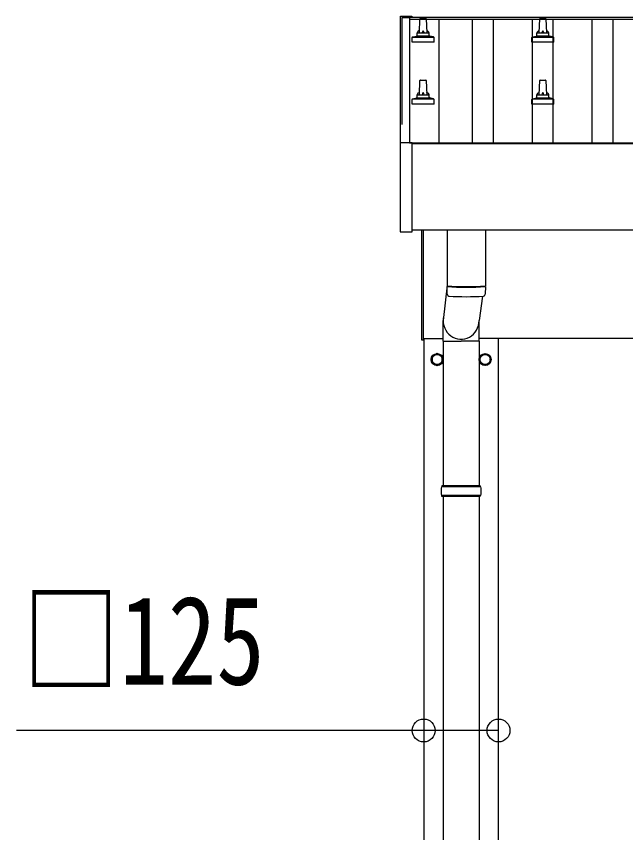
# Model space of a CAD drawing. Units: millimetres, scale not verified. Extents: x -18922 to 18922, y -13365 to 13365.
# Drawn here: x -16765 to -15748, y -6488 to -5124 of the extents above; entities that cross this region are included whole.
import ezdxf
from ezdxf.enums import TextEntityAlignment as Align

# ---------------------------------------------------------------- set-up
doc = ezdxf.new("R2010")
doc.units = ezdxf.units.MM
doc.header["$LTSCALE"] = 50
for name, color, linetype in [('0-5_YKK_13', 4, 'Continuous'), ('0-6_YKK_A1', 4, 'Continuous'), ('0-7_YKK_D', 6, 'Continuous')]:
    doc.layers.add(name, color=color, linetype=linetype)
doc.styles.add('ＭＳ ゴシック', font='')
doc.styles.get('ＭＳ ゴシック').set_extended_font_data('MS Gothic')

msp = doc.modelspace()

# ---------------------------------------------------------------- linework, layer by layer
at = {"layer": '0-5_YKK_13'}
for p, q in [((-16124.21, -5124.39), (-16124.21, -5124.99)), ((-16124.21, -5124.99), (-16124.21, -5335.66)), ((-16123.21, -5123.87), (-16105.21, -5123.87)), ((-16104.21, -5124.99), (-16104.21, -5124.39)), ((-16104.21, -5125.05), (-16104.21, -5124.99)), ((-16091.91, -5151.57), (-16091.18, -5128.05)), ((-16090.18, -5127.07), (-16081.64, -5127.07)), ((-16080.64, -5128.05), (-16079.91, -5151.57)), ((-15891.91, -5151.57), (-15891.18, -5128.05)), ((-15890.18, -5127.07), (-15881.64, -5127.07)), ((-15880.64, -5128.05), (-15879.91, -5151.57)), ((-16103.4, -5158.39), (-16096.68, -5156.76)), ((-16096.29, -5156.57), (-16075.53, -5156.57)), ((-16095.91, -5155.79), (-16095.91, -5151.57)), ((-16094.91, -5151.57), (-16076.91, -5151.57)), ((-16075.91, -5155.79), (-16075.91, -5151.57)), ((-16068.43, -5158.39), (-16075.15, -5156.76)), ((-15903.4, -5158.39), (-15896.68, -5156.76)), ((-15896.29, -5156.57), (-15875.53, -5156.57)), ((-15895.91, -5155.79), (-15895.91, -5151.57)), ((-15894.91, -5151.57), (-15876.91, -5151.57)), ((-15875.91, -5155.79), (-15875.91, -5151.57)), ((-15868.43, -5158.39), (-15875.15, -5156.76)), ((-16104.16, -5167.07), (-16104.16, -5159.36)), ((-16067.66, -5167.07), (-16104.16, -5167.07)), ((-16103.78, -5158.57), (-16068.04, -5158.57)), ((-16067.66, -5167.07), (-16067.66, -5159.36)), ((-15904.16, -5167.07), (-15904.16, -5159.36)), ((-15867.66, -5167.07), (-15904.16, -5167.07)), ((-15903.78, -5158.57), (-15868.04, -5158.57)), ((-15867.66, -5167.07), (-15867.66, -5159.36)), ((-16091.91, -5254.91), (-16091.18, -5231.38)), ((-16090.18, -5230.41), (-16081.64, -5230.41)), ((-16080.64, -5231.38), (-16079.91, -5254.91)), ((-15891.91, -5254.91), (-15891.18, -5231.38)), ((-15890.18, -5230.41), (-15881.64, -5230.41)), ((-15880.64, -5231.38), (-15879.91, -5254.91)), ((-16104.16, -5270.41), (-16104.16, -5262.69)), ((-16103.78, -5261.91), (-16068.04, -5261.91)), ((-16103.4, -5261.72), (-16096.68, -5260.09)), ((-16096.29, -5259.91), (-16075.53, -5259.91)), ((-16095.91, -5259.12), (-16095.91, -5254.91)), ((-16094.91, -5254.91), (-16076.91, -5254.91)), ((-16075.91, -5259.12), (-16075.91, -5254.91)), ((-16068.43, -5261.72), (-16075.15, -5260.09)), ((-16067.66, -5270.41), (-16067.66, -5262.69)), ((-15904.16, -5270.41), (-15904.16, -5262.69)), ((-15903.78, -5261.91), (-15868.04, -5261.91)), ((-15903.4, -5261.72), (-15896.68, -5260.09)), ((-15896.29, -5259.91), (-15875.53, -5259.91)), ((-15895.91, -5259.12), (-15895.91, -5254.91)), ((-15894.91, -5254.91), (-15876.91, -5254.91)), ((-15875.91, -5259.12), (-15875.91, -5254.91)), ((-15868.43, -5261.72), (-15875.15, -5260.09)), ((-15867.66, -5270.41), (-15867.66, -5262.69)), ((-16067.66, -5270.41), (-16104.16, -5270.41)), ((-15867.66, -5270.41), (-15904.16, -5270.41)), ((-16124.21, -5335.66), (-16124.21, -5483.66)), ((-16123.21, -5335.16), (-16123.71, -5335.16)), ((-16105.21, -5335.16), (-16123.21, -5335.16)), ((-16104.71, -5335.16), (-16105.21, -5335.16)), ((-16104.21, -5483.66), (-16104.21, -5335.66)), ((-16123.71, -5484.16), (-16104.71, -5484.16)), ((-16087.91, -5665), (-16087.91, -5481.53)), ((-16085.91, -5481.53), (-16085.91, -5665)), ((-16045.91, -5481.53), (-16045.91, -5574.51)), ((-15981.91, -5481.53), (-15981.91, -5574.51)), ((-16045.91, -5573.26), (-16052.47, -5632.12)), ((-16045.71, -5588.49), (-16045.94, -5575.51)), ((-16041.44, -5574.79), (-16041.42, -5575.79)), ((-15986.39, -5574.79), (-15986.4, -5575.79)), ((-15981.88, -5575.51), (-15982.11, -5588.49)), ((-15986.94, -5591.76), (-15992.35, -5632.12)), ((-16052.56, -5666.78), (-16052.56, -5632.12)), ((-15992.26, -5666.78), (-15992.26, -5632.12)), ((-16085.91, -5665), (-16087.91, -5665)), ((-16052.56, -5666.78), (-16022.41, -5666.78)), ((-16052.41, -5666.78), (-16052.41, -5908.5)), ((-15992.26, -5666.78), (-16022.41, -5666.78)), ((-15992.41, -5666.78), (-15992.41, -5908.5)), ((-16053.81, -5697.25), (-16053.91, -5697.25)), ((-16053.81, -5697.75), (-16053.91, -5697.75)), ((-15991.01, -5697.25), (-15990.91, -5697.25)), ((-15991.01, -5697.75), (-15990.91, -5697.75)), ((-15989.41, -5910.5), (-16055.41, -5910.5)), ((-15990.41, -5908.5), (-16054.41, -5908.5)), ((-16054.41, -5908.5), (-16054.41, -5910.5)), ((-15990.41, -5908.5), (-15990.41, -5910.5)), ((-15989.41, -5924.5), (-16055.41, -5924.5)), ((-16054.41, -5926.5), (-16054.41, -5924.5)), ((-15990.41, -5926.5), (-16054.41, -5926.5)), ((-16052.41, -5926.5), (-16052.41, -6858.5)), ((-15992.41, -5926.5), (-15992.41, -6858.5)), ((-15990.41, -5926.5), (-15990.41, -5924.5))]:
    msp.add_line(p, q, dxfattribs=at)
for points in [[(-16124.21, -5124.39), (-16124.18, -5124.2), (-16124.1, -5124.07), (-16124.01, -5123.99), (-16123.93, -5123.93), (-16123.85, -5123.9), (-16123.8, -5123.89), (-16123.76, -5123.89), (-16123.72, -5123.88), (-16123.53, -5123.87), (-16123.35, -5123.87), (-16123.21, -5123.87)], [(-16105.21, -5123.87), (-16105.02, -5123.87), (-16104.85, -5123.87), (-16104.71, -5123.88), (-16104.64, -5123.89), (-16104.58, -5123.9), (-16104.49, -5123.94), (-16104.36, -5124.04), (-16104.27, -5124.17), (-16104.26, -5124.19)]]:
    msp.add_lwpolyline(points, dxfattribs=at)
for points in [[(-16062.41, -5687.69), (-16070.91, -5692.59), (-16070.91, -5702.41), (-16062.41, -5707.31), (-16053.91, -5702.41), (-16053.91, -5692.59)], [(-15982.41, -5687.69), (-15973.91, -5692.59), (-15973.91, -5702.41), (-15982.41, -5707.31), (-15990.91, -5702.41), (-15990.91, -5692.59)]]:
    msp.add_lwpolyline(points, close=True, dxfattribs=at)
for centre, radius in [((-16062.41, -5697.5), 10), ((-16062.41, -5697.5), 8.5), ((-15982.41, -5697.5), 10), ((-15982.41, -5697.5), 8.5)]:
    msp.add_circle(centre, radius, dxfattribs=at)
for centre, radius, start, end in [((-16104.71, -5124.39), 0.499, 0.00068, 23.5008), ((-16090.18, -5128.07), 1, 90, 178.60509), ((-16081.64, -5128.07), 1, 1.39491, 90), ((-15890.18, -5128.07), 1, 90, 178.60509), ((-15881.64, -5128.07), 1, 1.39491, 90), ((-16096.91, -5155.79), 1, 283.62699, 0), ((-16091.83, -5152.21), 4.13, 90, 171.17633), ((-16094.91, -5152.57), 1, 90, 180), ((-16082.58, -5151.57), 4.83, 133.60282, 180), ((-16089.24, -5151.57), 4.83, 0, 46.39718), ((-16080, -5152.21), 4.13, 8.82367, 90), ((-16076.91, -5152.57), 1, 0, 90), ((-16074.91, -5155.79), 1, 180, 256.37301), ((-15896.91, -5155.79), 1, 283.62699, 0), ((-15891.83, -5152.21), 4.13, 90, 171.17633), ((-15894.91, -5152.57), 1, 90, 180), ((-15882.58, -5151.57), 4.83, 133.60282, 180), ((-15889.24, -5151.57), 4.83, 0, 46.39718), ((-15880, -5152.21), 4.13, 8.82367, 90), ((-15876.91, -5152.57), 1, 0, 90), ((-15874.91, -5155.79), 1, 180, 256.37301), ((-16103.16, -5159.36), 1, 103.62699, 180), ((-16068.66, -5159.36), 1, 0, 76.37301), ((-15903.16, -5159.36), 1, 103.62699, 180), ((-15868.66, -5159.36), 1, 0, 76.37301), ((-16090.18, -5231.41), 1, 90, 178.60509), ((-16081.64, -5231.41), 1, 1.39491, 90), ((-15890.18, -5231.41), 1, 90, 178.60509), ((-15881.64, -5231.41), 1, 1.39491, 90), ((-16091.83, -5255.54), 4.13, 90, 171.17633), ((-16082.58, -5254.91), 4.83, 133.60282, 180), ((-16089.24, -5254.91), 4.83, 0, 46.39718), ((-16080, -5255.54), 4.13, 8.82367, 90), ((-15891.83, -5255.54), 4.13, 90, 171.17633), ((-15882.58, -5254.91), 4.83, 133.60282, 180), ((-15889.24, -5254.91), 4.83, 0, 46.39718), ((-15880, -5255.54), 4.13, 8.82367, 90), ((-16103.16, -5262.69), 1, 103.62699, 180), ((-16096.91, -5259.12), 1, 283.62699, 0), ((-16094.91, -5255.91), 1, 90, 180), ((-16076.91, -5255.91), 1, 0, 90), ((-16074.91, -5259.12), 1, 180, 256.37301), ((-16068.66, -5262.69), 1, 0, 76.37301), ((-15903.16, -5262.69), 1, 103.62699, 180), ((-15896.91, -5259.12), 1, 283.62699, 0), ((-15894.91, -5255.91), 1, 90, 180), ((-15876.91, -5255.91), 1, 0, 90), ((-15874.91, -5259.12), 1, 180, 256.37301), ((-15868.66, -5262.69), 1, 0, 76.37301), ((-16123.71, -5335.66), 0.5, 90, 180), ((-16104.71, -5335.66), 0.5, 0, 90), ((-16123.71, -5483.66), 0.5, 180, 270), ((-16104.71, -5483.66), 0.5, 270, 0), ((-16013.91, -5094.77), 480.8, 266.18381, 273.81619), ((-16013.91, -5095.77), 480.8, 266.18381, 273.81619), ((-16042.29, -5588.25), 3.43, 183.91307, 262.91645), ((-16013.92, -5072.79), 519.67, 266.82357, 273.17802), ((-15985.53, -5588.25), 3.43, 277.00994, 356.09787), ((-16062.41, -5697.5), 8.6, 111.25399, 128.74601), ((-16062.41, -5697.5), 8.6, 51.25399, 68.74601), ((-15982.41, -5697.5), 8.6, 111.25399, 128.74601), ((-15982.41, -5697.5), 8.6, 51.25399, 68.74601), ((-16062.41, -5697.5), 8.6, 171.25399, 188.74601), ((-16062.41, -5697.5), 8.6, 1.66581, 8.74601), ((-16062.41, -5697.5), 8.6, 351.25399, 358.33419), ((-15982.41, -5697.5), 8.6, 171.25399, 178.33419), ((-15982.41, -5697.5), 8.6, 181.66581, 188.74601), ((-15982.41, -5697.5), 8.6, 351.25399, 8.74601), ((-16062.41, -5697.5), 8.6, 231.25399, 248.74601), ((-16062.41, -5697.5), 8.6, 291.25399, 308.74601), ((-15982.41, -5697.5), 8.6, 231.25399, 248.74601), ((-15982.41, -5697.5), 8.6, 291.25399, 308.74601), ((-16006.66, -5917.5), 49.25, 171.82876, 180.00002), ((-16006.66, -5917.5), 49.25, 180.00002, 188.17127), ((-16038.16, -5917.5), 49.25, 359.99998, 8.17124), ((-16038.16, -5917.5), 49.25, 351.82873, 359.99998)]:
    msp.add_arc(centre, radius, start, end, dxfattribs=at)
msp.add_ellipse((-16022.41, -5632.12), major_axis=(0, -31.56), ratio=0.952301, start_param=4.5832251, end_param=7.8539816, dxfattribs=at)
at = {"layer": '0-6_YKK_A1'}
for p, q in [((-16120.91, -5126.02), (-16108.91, -5126.02)), ((-16120.91, -5304.89), (-16120.91, -5126.02)), ((-16108.91, -5125.05), (-10708.41, -5125.05)), ((-16108.91, -5125.05), (-16108.91, -5128.64)), ((-16108.91, -5126.02), (-16108.91, -5335.16)), ((-16108.91, -5128.64), (-10685.91, -5128.64)), ((-16059.41, -5128.64), (-16059.41, -5335.1)), ((-16003.41, -5335.1), (-16003.41, -5128.64)), ((-15968.41, -5335.1), (-15968.41, -5128.64)), ((-15903.41, -5335.1), (-15903.41, -5128.64)), ((-15868.41, -5335.1), (-15868.41, -5128.64)), ((-15803.41, -5335.1), (-15803.41, -5128.64)), ((-15768.41, -5335.1), (-15768.41, -5128.64)), ((-16108.91, -5335.1), (-10708.41, -5335.1)), ((-16104.21, -5336.65), (-10708.41, -5336.65)), ((-10708.41, -5481.53), (-16104.21, -5481.53)), ((-16085.91, -5662.5), (-16052.56, -5662.5)), ((-16084.91, -5662.5), (-16084.91, -9662.5)), ((-10700.91, -5662.5), (-15992.26, -5662.5)), ((-15959.91, -9662.5), (-15959.91, -5662.5))]:
    msp.add_line(p, q, dxfattribs=at)
at = {"layer": '0-7_YKK_D'}
msp.add_lwpolyline([(-15959.91, -6317.5), (-16084.91, -6317.5), (-16765.41, -6317.5)], dxfattribs=at)
for centre in [(-16084.91, -6317.5), (-15959.91, -6317.5)]:
    msp.add_circle(centre, 19.12, dxfattribs=at)

# ---------------------------------------------------------------- texts
at = {"layer": '0-7_YKK_D', "style": 'ＭＳ ゴシック', "width": 0.8}
msp.add_text('□125', height=148.5, dxfattribs=at).set_placement((-16755.01, -6285.5), align=Align.BOTTOM_LEFT)

doc.saveas('drawing.dxf')
